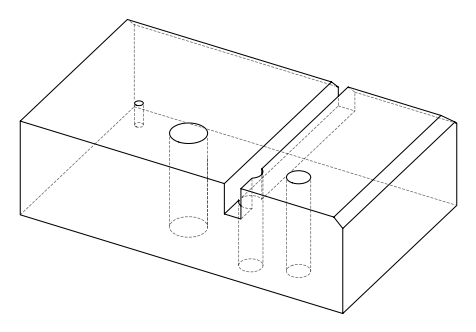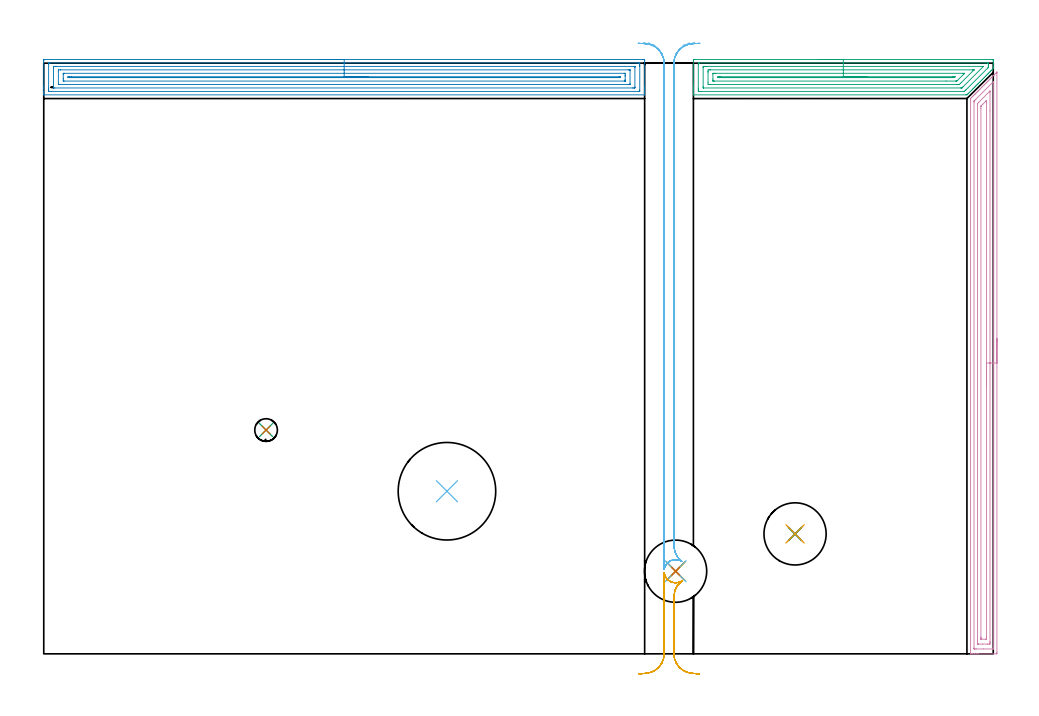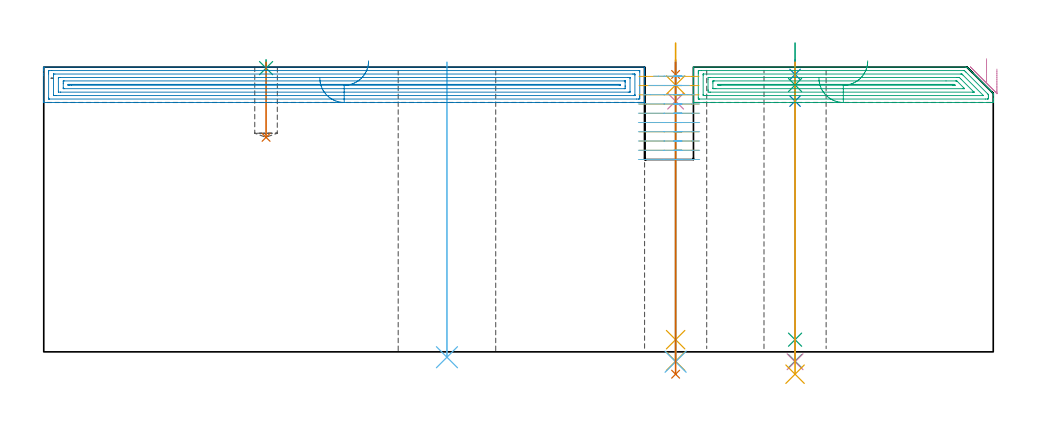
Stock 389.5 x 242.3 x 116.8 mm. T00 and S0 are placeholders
(PLAN: 18 operations, 12 tool changes, 41.2 min)
(1 SPOT_DRILL | STEP1HOLE | NXT0321_9005460120000 | 0.05 min | 183 mm3)
(2 SPOT_DRILL_1 | STEP1HOLE_1 | NXT0321_9005460120000 | 0.05 min | 183 mm3)
(3 SPOT_DRILL_2 | STEP1POCKET | NXT0321_9005460120000 | 0.03 min | 1 mm3)
(4 DRILL_BLIND_HOLE_INTO_CENTER | STEP1HOLE | NXT0301_064 | 0.07 min | 736 mm3)
(5 GUN_DRILL_THROUGH_HOLE | STEP1HOLE | UGT0307_007 | 0.63 min | 8252 mm3)
(6 DRILL_TO_ENLARGE_THROUGH_HOLE | STEP1HOLE | NXT0301_104 | 0.49 min | 8768 mm3)
(7 DRILL_TO_ENLARGE_THROUGH_HOLE_1 | STEP1HOLE | UGT0301_386 | 0.51 min | 41657 mm3)
(8 DRILL_BLIND_HOLE_INTO_CENTER_1 | STEP1HOLE_1 | NXT0301_064 | 0.07 min | 737 mm3)
(9 GUN_DRILL_THROUGH_HOLE_1 | STEP1HOLE_1 | UGT0307_007 | 0.63 min | 8256 mm3)
(10 DRILL_TO_ENLARGE_THROUGH_HOLE_2 | STEP1HOLE_1 | NXT0301_104 | 0.49 min | 8766 mm3)
(11 DRILL_TO_ENLARGE_THROUGH_HOLE_3 | STEP1HOLE_1 | UGT0301_386 | 0.51 min | 41664 mm3)
(12 INDEXABLE_INSERT_DRILL_THROUGH_HOLE_FROM_SOLID | STEP1HOLE_2 | NXT0302_035 | 0.49 min | 146708 mm3)
(13 DRILL_BLIND_HOLE_INTO_CENTER_2 | STEP1POCKET | NXT0301_064 | 0.12 min | 1874 mm3)
(14 AREA_MILL | FG_CHAMFER_SURFACE | UGT0205_001 | 12.02 min | 26661 mm3)
(15 AREA_MILL_1 | FG_CHAMFER_SURFACE_1 | UGT0205_001 | 5.9 min | 13681 mm3)
(16 AREA_MILL_2 | FG_CHAMFER_SURFACE_2 | UGT0205_001 | 7.73 min | 13484 mm3)
(17 MILL_RECTANGULAR_SLOT | SLOT_RECTANGULAR | NXT0201_012 | Follow Part, ap 4, ae 75% | 2.21 min | 17551 mm3)
(18 MILL_RECTANGULAR_SLOT_1 | SLOT_RECTANGULAR_1 | NXT0201_012 | Follow Part, ap 4, ae 75% | 9.16 min | 148310 mm3)
(TOOL NXT0321_9005460120000 | NC Spot Drill, 142deg, 12mm, Carbide, Uncoated | D12 PA142 FL30 Z2)
(TOOL NXT0301_064 | Carbide Drill 9.3mm [860.1-0930-028A1-MM 2214] | D9.3 PA140 FL47 Z2)
(TOOL UGT0307_007 | Gun Drill 10 mm | D10 PA130 FL24 Z1)
(TOOL NXT0301_104 | Carbide Drill 14mm [860.1-1400-112A1-MM 2214] | D14 PA140 FL123 Z2)
(TOOL UGT0301_386 | Twist Drill 25.5 mm | D25.5 PA118 FL165 Z2)
(TOOL NXT0302_035 | Index. Insert Drill 40mm [880-D4000L40-05] | D40 PA176 FL200 Z2)
(TOOL UGT0205_001 | Chamfer Mill 20 x 3 x 45 deg. | D20 FL50 Z2)
(TOOL NXT0201_012 | ENDMILL 16mm [2P460-1600-NA 1630] | D16 FL38 Z6)
(OP 1 SPOT_DRILL)
G17 G21 G94 G90
T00 M6
G54
G17 G0 G90 X259.2 Y33.9 S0 M3
G43 Z126.8 H0
G94 G81 G98 Z113.8 F250. R119.8
G80
M5
M2
(OP 2 SPOT_DRILL_1)
G17 G21 G94 G90
T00 M6
G54
G17 G0 G90 X308.2 Y49.2 S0 M3
G43 Z126.8 H0
G94 G81 G98 Z113.8 F250. R119.8
G80
M5
M2
(OP 3 SPOT_DRILL_2)
G17 G21 G94 G90
T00 M6
G54
G17 G0 G90 X91.2 Y91.8 S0 M3
G43 Z126.8 H0
G94 G81 G98 Z116.4 F250. R119.8
G80
M5
M2
(OP 4 DRILL_BLIND_HOLE_INTO_CENTER)
G17 G21 G94 G90
T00 M6
G54
G17 G0 G90 X259.2 Y33.9 S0 M3
G43 Z126.8 H1
G94 G81 G98 Z102.85 F250. R118.8
G80
M5
M2
(OP 5 GUN_DRILL_THROUGH_HOLE)
G17 G21 G94 G90
T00 M6
G54
G17 G0 G90 X259.2 Y33.9 M8
G43 Z126.8 H0
Z126.68
S716 M3
G94 G1 Z109.468 F125. M26
G4 X.084
Z5. F250.
G4 X.084
Z-3.832 F125.
G4 X.084
M5
M9
G0 Z126.68
Z126.8
M2
(OP 6 DRILL_TO_ENLARGE_THROUGH_HOLE)
G17 G21 G94 G90
T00 M6
G54
G17 G0 G90 X259.2 Y33.9 S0 M3
G43 Z126.8 H1
G94 G73 G98 Z-4.048 F250. Q13.428 R118.8
G80
M5
M2
(OP 7 DRILL_TO_ENLARGE_THROUGH_HOLE_1)
G17 G21 G94 G90
T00 M6
G54
G17 G0 G90 X259.2 Y33.9 S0 M3
G43 Z126.8 H0
G94 G73 G98 Z-9.161 F250. Q25.192 R118.8
G80
M5
M2
(OP 8 DRILL_BLIND_HOLE_INTO_CENTER_1)
G17 G21 G94 G90
T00 M6
G54
G17 G0 G90 X308.2 Y49.2 S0 M3
G43 Z126.8 H1
G94 G81 G98 Z102.85 F250. R118.8
G80
M5
M2
(OP 9 GUN_DRILL_THROUGH_HOLE_1)
G17 G21 G94 G90
T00 M6
G54
G17 G0 G90 X308.2 Y49.2 M8
G43 Z126.8 H0
Z126.68
S716 M3
G94 G1 Z109.468 F125. M26
G4 X.084
Z5. F250.
G4 X.084
Z-3.832 F125.
G4 X.084
M5
M9
G0 Z126.68
Z126.8
M2
(OP 10 DRILL_TO_ENLARGE_THROUGH_HOLE_2)
G17 G21 G94 G90
T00 M6
G54
G17 G0 G90 X308.2 Y49.2 S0 M3
G43 Z126.8 H1
G94 G73 G98 Z-4.048 F250. Q13.428 R118.8
G80
M5
M2
(OP 11 DRILL_TO_ENLARGE_THROUGH_HOLE_3)
G17 G21 G94 G90
T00 M6
G54
G17 G0 G90 X308.2 Y49.2 S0 M3
G43 Z126.8 H0
G94 G73 G98 Z-9.161 F250. Q25.192 R118.8
G80
M5
M2
(OP 12 INDEXABLE_INSERT_DRILL_THROUGH_HOLE_FROM_SOLID)
G17 G21 G94 G90
T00 M6
G54
G17 G0 G90 X165.4 Y66.7 S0 M3
G43 Z126.8 H1
G94 G81 G98 Z-2.198 F250. R118.8
G80
M5
M2
(OP 13 DRILL_BLIND_HOLE_INTO_CENTER_2)
G17 G21 G94 G90
T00 M6
G54
G17 G0 G90 X91.2 Y91.8 S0 M3
G43 Z126.8 H1
G94 G81 G98 Z88. F250. R118.8
G80
M5
M2
(OP 14 AREA_MILL)
G17 G21 G94 G90
T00 M6
G54
G17 G0 G90 X113.25 Y243.8 S1061 M3
G43 Z126.8 H0
Z112.3
G94 G1 X113.288 Z111.428 F250.
X113.402 Z110.564
X113.591 Z109.712
X113.853 Z108.88
X114.187 Z108.074
X114.59 Z107.3
X115.058 Z106.564
X115.59 Z105.872
X116.179 Z105.229
X116.822 Z104.64
X117.514 Z104.109
X118.25 Z103.64
X119.024 Z103.237
X119.83 Z102.903
X120.662 Z102.641
X121.514 Z102.452
X122.378 Z102.338
X123.25 Z102.3
X245.901
X246.222 Y243.796 Z102.302
X246.49 Y243.791 Z102.306
X246.5 Y243.519 Z102.579
Y232.544 Z113.55
Y231.96 Z114.137
Y231.654 Z114.442
Y231.069 Z115.027
Y230.764 Z115.331
Y230.153 Z115.947
Y229.694 Z116.405
Y229.344 Z116.747
X246.49 Y229.303 Z116.788
X246.347 Y229.3 Z116.8
X0.153
X0.01 Y229.303 Z116.788
X0.007 Y229.342 Z116.749
X0. Y229.694 Z116.405
Y230.152 Z115.947
Y230.764 Z115.331
Y231.96 Z114.137
Y232.544 Z113.55
Y243.226 Z102.871
X0.002 Y243.521 Z102.576
X0.01 Y243.792 Z102.306
X0.281 Y243.799 Z102.299
X123.25 Y243.8 Z102.3
Y242.386 Z103.714
X243.225
X244.071 Y242.382 Z103.718
X244.117 Y242.379 Z103.721
X244.49 Y242.336 Z103.764
X244.497 Y241.957 Z104.143
X244.499 Y241.446 Z104.654
X244.5 Y241.064 Z105.036
X244.499 Y231.273 Z114.827
X244.492 Y230.764 Z115.336
X244.49 Y230.723 Z115.377
X244.315 Y230.717 Z115.383
X244.216 Y230.715 Z115.385
X3.275 Y230.714 Z115.386
X2.429 Y230.718 Z115.382
X2.383 Y230.721 Z115.379
X2.01 Y230.764 Z115.336
X2.003 Y231.143 Z114.957
X2.001 Y231.654 Z114.446
X2. Y232.036 Z114.064
X2.001 Y241.827 Z104.273
X2.008 Y242.336 Z103.764
X2.01 Y242.377 Z103.723
X2.184 Y242.383 Z103.717
X2.284 Y242.385 Z103.715
X123.25 Y242.386 Z103.714
Y240.971 Z105.129
X241.917
X242.333 Y240.969 Z105.131
X242.47 Y240.967 Z105.133
X242.486 Y240.965 Z105.135
X242.492 Y240.922 Z105.178
X242.497 Y240.834 Z105.266
X242.499 Y240.723 Z105.377
X242.5 Y240.556 Z105.544
X242.499 Y232.544 Z113.556
X242.498 Y232.379 Z113.721
X242.49 Y232.211 Z113.889
X242.48 Y232.135 Z113.965
X242.436 Y232.133 Z113.967
X242.333 Y232.131 Z113.969
X241.857 Y232.129 Z113.971
X241.441 Y232.128 Z113.972
X4.584 Y232.129 Z113.971
X4.167 Y232.131 Z113.969
X4.03 Y232.133 Z113.967
X4.014 Y232.135 Z113.965
X4.008 Y232.178 Z113.922
X4.003 Y232.266 Z113.834
X4.001 Y232.377 Z113.723
X4. Y232.544 Z113.556
X4.001 Y240.556 Z105.544
X4.002 Y240.721 Z105.379
X4.01 Y240.889 Z105.211
X4.02 Y240.965 Z105.135
X4.064 Y240.967 Z105.133
X4.167 Y240.97 Z105.13
X4.643 Y240.971 Z105.129
X5.059 Y240.972 Z105.128
X123.25 Y240.971 Z105.129
Y239.557 Z106.543
X239.766
X240.453 Y239.552 Z106.548
X240.487 Y239.55 Z106.55
X240.491 Y239.511 Z106.589
X240.496 Y239.413 Z106.687
X240.499 Y239.217 Z106.883
Y233.904 Z112.196
X240.495 Y233.694 Z112.406
X240.49 Y233.589 Z112.511
X240.483 Y233.549 Z112.551
X240.436 Y233.547 Z112.553
X239.657 Y233.543 Z112.557
X239.548
X6.734
X6.047 Y233.548 Z112.552
X6.013 Y233.549 Z112.551
X6.009 Y233.589 Z112.511
X6.004 Y233.687 Z112.413
X6.001 Y233.883 Z112.217
Y239.196 Z106.904
X6.005 Y239.407 Z106.693
X6.01 Y239.511 Z106.589
X6.016 Y239.551 Z106.549
X6.064 Y239.553 Z106.547
X6.843 Y239.557 Z106.543
X6.952
X123.25
Y238.143 Z107.957
X238.131
X238.303 Y238.141 Z107.959
X238.44 Y238.138 Z107.962
X238.48 Y238.136 Z107.964
X238.49 Y238.127 Z107.973
X238.492 Y238.094 Z108.006
X238.496 Y237.885 Z108.215
X238.5 Y237.26 Z108.84
Y236.995 Z109.105
Y235.479 Z110.621
X238.499 Y235.215 Z110.885
X238.497 Y235.058 Z111.042
X238.493 Y234.981 Z111.119
X238.491 Y234.967 Z111.133
X238.462 Y234.964 Z111.136
X238.389 Y234.961 Z111.139
X238.13 Y234.958 Z111.142
X8.369 Y234.957 Z111.143
X8.197 Y234.959 Z111.141
X8.059 Y234.962 Z111.138
X8.02 Y234.964 Z111.136
X8.01 Y234.973 Z111.127
X8.007 Y235.006 Z111.094
X8.003 Y235.215 Z110.885
X8. Y235.841 Z110.259
Y236.105 Z109.995
Y237.621 Z108.479
X8.001 Y237.885 Z108.215
X8.003 Y238.042 Z108.058
X8.007 Y238.119 Z107.981
X8.009 Y238.133 Z107.967
X8.038 Y238.136 Z107.964
X8.111 Y238.139 Z107.961
X8.37 Y238.142 Z107.958
X123.25 Y238.143 Z107.957
Y236.729 Z109.371
X236.089 Y236.728 Z109.372
X236.357 Y236.727 Z109.373
X236.45 Y236.724 Z109.376
X236.488 Y236.722 Z109.378
X236.491 Y236.7 Z109.4
X236.498 Y236.587 Z109.513
X236.493 Y236.437 Z109.663
X236.49 Y236.388 Z109.712
X236.481 Y236.378 Z109.722
X236.447 Y236.377 Z109.723
X236.089 Y236.373 Z109.727
X235.822 Y236.371 Z109.729
X235.464
X10.411
X10.143 Y236.373 Z109.727
X10.05 Y236.376 Z109.724
X10.011 Y236.378 Z109.722
X10.009 Y236.4 Z109.7
X10.002 Y236.513 Z109.587
X10.007 Y236.663 Z109.437
X10.01 Y236.712 Z109.388
X10.018 Y236.722 Z109.378
X10.053 Y236.723 Z109.377
X10.411 Y236.727 Z109.373
X11.303 Y236.729 Z109.371
X123.25
X124.122 Z109.409
X124.986 Z109.523
X125.838 Z109.712
X126.67 Z109.974
X127.476 Z110.308
X128.25 Z110.711
X128.986 Z111.18
X129.678 Z111.711
X130.321 Z112.3
X130.91 Z112.943
X131.442 Z113.635
X131.91 Z114.371
X132.313 Z115.145
X132.647 Z115.951
X132.909 Z116.783
X133.098 Z117.635
X133.212 Z118.5
X133.25 Z119.371
G0 Z126.8
M5
M2
(OP 15 AREA_MILL_1)
G17 G21 G94 G90
T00 M6
G54
G17 G0 G90 X318. Y243.8 S1061 M3
G43 Z126.8 H0
Z112.3
G94 G1 X318.038 Z111.429 F250.
X318.152 Z110.564
X318.341 Z109.712
X318.603 Z108.88
X318.937 Z108.074
X319.34 Z107.3
X319.808 Z106.564
X320.34 Z105.872
X320.929 Z105.229
X321.572 Z104.64
X322.264 Z104.109
X323. Z103.64
X323.774 Z103.237
X324.58 Z102.903
X325.412 Z102.641
X326.263 Z102.452
X327.128 Z102.338
X328. Z102.3
X388.935
X389.094 Y243.798 Z102.302
X389.499 Y243.791 Z102.305
X389.5 Y243.467 Z102.631
Y243.226 Z102.871
Y242.577 Z103.52
Y242.336 Z103.76
Y240.724 Z105.376
Y240.1 Z106.
X389.459 Y240.059 Z106.041
X389.067 Y239.666 Z106.431
X388.567 Y239.167 Z106.933
X388.177 Y238.775 Z107.321
X387.675 Y238.275 Z107.825
X387.287 Y237.885 Z108.211
X386.783 Y237.383 Z108.717
X386.397 Y236.995 Z109.101
X385.9 Y236.5 Z109.6
X385.507 Y236.105 Z109.991
X384.998 Y235.598 Z110.501
X384.617 Y235.215 Z110.882
X384.106 Y234.706 Z111.394
X383.726 Y234.325 Z111.772
X383.214 Y233.814 Z112.286
X382.836 Y233.434 Z112.662
X382.322 Y232.922 Z113.178
X381.946 Y232.544 Z113.552
X381.43 Y232.03 Z114.07
X381.056 Y231.654 Z114.442
X380.538 Y231.138 Z114.962
X380.166 Y230.764 Z115.332
X379.646 Y230.246 Z115.854
X379.275 Y229.874 Z116.223
X379.15 Y229.749 Z116.349
X378.902 Y229.501 Z116.598
X378.766 Y229.368 Z116.731
X378.701 Y229.306 Z116.792
X378.26 Y229.3 Z116.8
X266.62
X266.51 Y229.303 Z116.789
X266.508 Y229.332 Z116.759
X266.5 Y229.61 Z116.489
Y230.355 Z115.744
Y231.173 Z114.926
Y231.654 Z114.442
Y231.894 Z114.203
Y232.544 Z113.553
Y232.785 Z113.313
Y233.434 Z112.66
X266.501 Y243.226 Z102.87
X266.504 Y243.788 Z102.309
X266.507 Y243.791 Z102.305
X267.065 Y243.8 Z102.3
X328.
Y242.386 Z103.714
X386.266
X387.11 Y242.382 Z103.718
X387.156 Y242.379 Z103.721
X387.49 Y242.336 Z103.764
X387.497 Y241.995 Z104.105
X387.499 Y241.446 Z104.654
X387.498 Y241.104 Z104.996
X387.49 Y240.556 Z105.544
X387.327 Y240.384 Z105.716
X387.156 Y240.207 Z105.893
X378.26 Y231.31 Z114.79
X377.986 Y231.038 Z115.062
X377.706 Y230.764 Z115.336
X377.671 Y230.732 Z115.368
X377.568 Y230.721 Z115.379
X377.47 Y230.716 Z115.384
X377.42 Y230.715 Z115.385
X269.734 Y230.714 Z115.386
X268.89 Y230.718 Z115.382
X268.844 Y230.721 Z115.379
X268.51 Y230.764 Z115.336
X268.503 Y231.105 Z114.995
X268.501 Y231.654 Z114.446
X268.5 Y231.998 Z114.102
X268.501 Y241.789 Z104.311
X268.508 Y242.336 Z103.764
X268.51 Y242.373 Z103.727
X268.646 Y242.38 Z103.72
X268.745 Y242.384 Z103.716
X268.795 Y242.385 Z103.715
X268.844 Y242.386 Z103.714
X328.
Y240.971 Z105.129
X385.15
X385.377 Y240.969 Z105.131
X385.412 Y240.968 Z105.132
X385.446 Y240.965 Z105.135
X385.427 Y240.936 Z105.164
X385.408 Y240.911 Z105.189
X385.377 Y240.876 Z105.224
X377.045 Y232.544 Z113.556
X376.761 Y232.264 Z113.836
X376.664 Y232.171 Z113.929
X376.629 Y232.141 Z113.959
X376.584 Y232.135 Z113.965
X376.481 Y232.133 Z113.967
X376.006 Y232.129 Z113.971
X270.623
X270.564 Y232.13 Z113.97
X270.529 Y232.132 Z113.968
X270.516 Y232.134 Z113.966
X270.51 Y232.175 Z113.925
X270.503 Y232.421 Z113.679
X270.501 Y232.544 Z113.556
Y240.556 Z105.544
X270.502 Y240.677 Z105.423
X270.51 Y240.802 Z105.298
X270.529 Y240.965 Z105.135
X270.623 Y240.966 Z105.134
X271.099 Y240.97 Z105.13
X271.513 Y240.971 Z105.129
X271.987 Y240.972 Z105.128
X328. Y240.971 Z105.129
Y239.557 Z106.543
X381.037
X381.543 Y239.554 Z106.546
X381.586 Y239.551 Z106.549
X381.589 Y239.55 Z106.55
X381.586 Y239.543 Z106.557
X381.544 Y239.495 Z106.605
X381.479 Y239.428 Z106.672
X381.399 Y239.348 Z106.752
X376.376 Y234.325 Z111.775
X375.981 Y233.934 Z112.166
X375.592 Y233.55 Z112.55
X375.478 Y233.548 Z112.552
X374.702 Y233.543 Z112.557
X374.594
X273.292
X273.183 Y233.544 Z112.556
X272.518 Y233.55 Z112.55
X272.501 Y234.225 Z111.875
Y238.677 Z107.423
X272.502 Y238.775 Z107.325
X272.518 Y239.55 Z106.55
X273.292 Y239.556 Z106.544
X273.401 Y239.557 Z106.543
X328.
Y238.143 Z107.957
X377.113
X377.371 Y238.142 Z107.958
X377.628 Y238.139 Z107.961
X377.7 Y238.136 Z107.964
X377.723 Y238.133 Z107.967
X377.487 Y237.885 Z108.215
X374.759 Y235.158 Z110.942
X374.702 Y235.104 Z110.996
X374.539 Y234.964 Z111.136
X374.386 Y234.961 Z111.139
X374.069 Y234.958 Z111.142
X370.123 Y234.957 Z111.143
X275.071
X274.813 Y234.959 Z111.141
X274.642 Y234.961 Z111.139
X274.514 Y234.964 Z111.136
X274.51 Y235.025 Z111.075
X274.506 Y235.215 Z110.885
X274.5 Y235.786 Z110.314
X274.501 Y237.885 Z108.215
X274.503 Y238.028 Z108.072
X274.506 Y238.099 Z108.001
X274.509 Y238.129 Z107.971
X274.557 Y238.136 Z107.964
X274.816 Y238.14 Z107.96
X275.071 Y238.142 Z107.958
X275.703 Y238.143 Z107.957
X328.
Y236.729 Z109.371
X372.923
X373.19 Y236.728 Z109.372
X373.539 Y236.725 Z109.375
X373.812 Y236.722 Z109.378
X373.822 Y236.682 Z109.418
X373.812 Y236.665 Z109.435
X373.529 Y236.389 Z109.711
X373.182 Y236.378 Z109.722
X372.923 Y236.374 Z109.726
X372.656 Y236.372 Z109.728
X276.85
X276.581 Y236.375 Z109.725
X276.526 Y236.378 Z109.722
X276.509 Y236.382 Z109.718
X276.507 Y236.392 Z109.708
X276.502 Y236.453 Z109.647
X276.51 Y236.718 Z109.382
X276.85 Y236.724 Z109.376
X277.118 Y236.727 Z109.373
X277.474 Y236.729 Z109.371
X277.74
X328.
X328.872 Z109.409
X329.736 Z109.523
X330.588 Z109.712
X331.42 Z109.974
X332.226 Z110.308
X333. Z110.711
X333.736 Z111.18
X334.428 Z111.711
X335.071 Z112.3
X335.66 Z112.943
X336.191 Z113.635
X336.66 Z114.371
X337.063 Z115.145
X337.397 Z115.951
X337.659 Z116.783
X337.848 Z117.635
X337.962 Z118.5
X338. Z119.371
G0 Z126.8
M5
M2
(OP 16 AREA_MILL_2)
G17 G21 G94 G90
T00 M6
G54
G17 G0 G90 X391. Y129.3 S1061 M3
G43 Z126.8 H0
Z116.
G94 G1 Y129.262 Z115.128 F250.
Y129.148 Z114.263
Y128.959 Z113.412
Y128.697 Z112.58
Y128.363 Z111.774
Y127.96 Z111.
Y127.492 Z110.264
Y126.96 Z109.572
Y126.371 Z108.929
Y125.728 Z108.339
Y125.036 Z107.808
Y124.3 Z107.34
Y123.526 Z106.937
Y122.72 Z106.603
Y121.888 Z106.341
Y121.037 Z106.152
Y120.172 Z106.038
Y119.3 Z106.
Y0.605
X390.997 Y0.237 Z106.002
X390.992 Y0.01 Z106.006
X390.762 Y0. Z106.236
X383.384 Z113.611
X382.813 Z114.184
X382.497 Z114.499
X381.926 Z115.07
X381.61 Z115.385
X380.978 Z116.021
X380.573 Z116.426
X380.228 Z116.762
X380.202 Y0.009 Z116.788
X380.2 Y0.159 Z116.8
Y227.286
X380.206 Y227.8 Z116.794
X380.207 Y227.807 Z116.793
X380.577 Y228.178 Z116.421
X380.724 Y228.325 Z116.273
X381.167 Y228.767 Z115.833
X381.47 Y229.07 Z115.529
X381.61 Y229.212 Z115.386
X382.019 Y229.619 Z114.981
X382.065 Y229.665 Z114.935
X382.362 Y229.963 Z114.636
X382.497 Y230.099 Z114.499
X382.889 Y230.489 Z114.111
X382.993 Y230.593 Z114.007
X383.254 Y230.855 Z113.744
X383.384 Y230.985 Z113.613
X383.759 Y231.359 Z113.241
X383.898 Y231.498 Z113.102
X384.147 Y231.748 Z112.851
X384.27 Y231.872 Z112.726
X384.628 Y232.228 Z112.372
X384.802 Y232.402 Z112.198
X385.039 Y232.64 Z111.959
X385.157 Y232.759 Z111.839
X385.498 Y233.098 Z111.502
X385.706 Y233.306 Z111.294
X385.932 Y233.533 Z111.066
X386.043 Y233.645 Z110.953
X386.61 Y234.21 Z110.389
X386.824 Y234.425 Z110.174
X386.93 Y234.532 Z110.066
X387.373 Y234.974 Z109.626
X387.817 Y235.418 Z109.179
X388.26 Y235.86 Z108.739
X388.703 Y236.305 Z108.293
X388.907 Y236.507 Z108.092
X388.976 Y236.576 Z108.024
X389.59 Y237.192 Z107.406
X389.799 Y237.4 Z107.2
X389.846 Y237.446 Z107.154
X390.476 Y238.078 Z106.52
X390.715 Y238.315 Z106.285
X390.92 Y238.52 Z106.079
X390.99 Y238.59 Z106.009
X390.997 Y238.591 Z106.002
X390.999 Y238.59 Z105.999
X391. Y119.3 Z106.
X389.586 Z107.414
Y2.394
X389.584 Y2.168 Z107.416
X389.581 Y2.058 Z107.419
X389.579 Y2.011 Z107.421
X389.478 Y2.009 Z107.522
X389.089 Y2.001 Z107.911
X385.351 Y2. Z111.649
X382.497 Z114.503
X381.997 Y2.001 Z115.003
X381.752 Y2.005 Z115.248
X381.655 Y2.01 Z115.345
X381.621 Y2.013 Z115.379
X381.619 Y2.059 Z115.381
X381.616 Y2.168 Z115.384
X381.614 Y2.386 Z115.386
Y226.389
X381.618 Y226.615 Z115.382
X381.621 Y226.724 Z115.379
X381.632 Y226.771 Z115.368
X381.666 Y226.807 Z115.334
X381.873 Y227.021 Z115.127
X382.135 Y227.285 Z114.865
X382.317 Y227.467 Z114.683
X389.433 Y234.583 Z107.567
X389.527 Y234.674 Z107.473
X389.554 Y234.699 Z107.446
X389.575 Y234.715 Z107.425
X389.579 Y234.64 Z107.421
X389.586 Y234.425 Z107.414
Y119.3
X388.172 Z108.828
X388.171 Y5.068 Z108.829
X388.17 Y4.712 Z108.83
X388.165 Y4.175 Z108.835
X388.158 Y4.01 Z108.842
X387.988 Y4.003 Z109.012
X387.817 Y4.001 Z109.183
X387.104 Y4. Z109.896
X385.157 Z111.843
X383.557 Z113.443
X383.384 Y4.002 Z113.617
X383.21 Y4.006 Z113.79
X383.094 Y4.01 Z113.906
X383.035 Y4.021 Z113.965
X383.033 Y4.057 Z113.967
X383.031 Y4.175 Z113.969
X383.029 Y4.532 Z113.971
Y224.965
X383.031 Y225.501 Z113.969
X383.034 Y225.679 Z113.966
X383.035 Y225.719 Z113.965
X383.055 Y225.745 Z113.945
X383.096 Y225.79 Z113.904
X383.384 Y226.084 Z113.617
X383.537 Y226.238 Z113.463
X387.985 Y230.686 Z109.015
X388.156 Y230.855 Z108.844
X388.161 Y230.856 Z108.839
X388.165 Y230.855 Z108.835
X388.169 Y230.631 Z108.831
X388.171 Y230.499 Z108.829
X388.172 Y222.711 Z108.828
Y119.3
X386.757 Z110.243
Y6.852
X386.755 Y6.136 Z110.245
X386.752 Y6.032 Z110.248
X386.75 Y6.01 Z110.25
X386.731 Y6.007 Z110.269
X386.678 Y6.004 Z110.322
X386.467 Y6.001 Z110.533
X384.72 Z112.28
X384.522 Y6.003 Z112.478
X384.473 Y6.007 Z112.527
X384.453 Y6.01 Z112.547
X384.449 Y6.021 Z112.551
X384.448 Y6.089 Z112.552
X384.443 Y6.678 Z112.557
Y6.852
Y223.716
X384.446 Y224.431 Z112.554
X384.45 Y224.608 Z112.55
X384.453 Y224.692 Z112.547
X384.52 Y224.764 Z112.48
X384.625 Y224.874 Z112.375
X385.203 Y225.454 Z111.797
X386.537 Y226.788 Z110.463
X386.601 Y226.852 Z110.399
X386.673 Y226.921 Z110.327
X386.737 Y226.979 Z110.263
X386.749 Y226.989 Z110.251
X386.751 Y226.971 Z110.249
X386.754 Y226.914 Z110.246
X386.757 Y226.567 Z110.243
Y226.393
Y119.3
Y118.428 Z110.281
Y117.564 Z110.395
Y116.712 Z110.583
Y115.88 Z110.846
Y115.074 Z111.18
Y114.3 Z111.582
Y113.564 Z112.051
Y112.872 Z112.582
Y112.229 Z113.172
Y111.64 Z113.815
Y111.109 Z114.507
Y110.64 Z115.243
Y110.237 Z116.016
Y109.903 Z116.822
Y109.641 Z117.654
Y109.452 Z118.506
Y109.338 Z119.371
Y109.3 Z120.243
G0 Z126.8
M5
M2
(OP 17 MILL_RECTANGULAR_SLOT)
G17 G21 G94 G90
T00 M6
G54
G17 G0 G90 X268.797 Y-8.23 S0 M3
G43 Z126.912 H1
Z113.01
G94 G1 X265.808 Y-7.97 F250.
G2 X258.5 Y0. R8. F500.
G1 Y23.447
G2 X261.721 Y29.863 R8.
G1 X261.716 Y29.871
G2 X254.506 Y33.174 R4.75
G1 X254.5 Y0.
G2 X247.192 Y-7.97 R8.
G1 X244.203 Y-8.23 F250.
G0 X268.797 Z109.22
G1 X265.808 Y-7.97
G2 X258.5 Y0. R8. F500.
G1 Y23.447
G2 X261.721 Y29.863 R8.
G1 X261.716 Y29.871
G2 X254.506 Y33.174 R4.75
G1 X254.5 Y0.
G2 X247.192 Y-7.97 R8.
G1 X244.203 Y-8.23 F250.
G0 X268.797 Z105.43
G1 X265.808 Y-7.97
G2 X258.5 Y0. R8. F500.
G1 Y23.447
G2 X261.721 Y29.863 R8.
G1 X261.716 Y29.871
G2 X254.506 Y33.174 R4.75
G1 X254.5 Y0.
G2 X247.192 Y-7.97 R8.
G1 X244.203 Y-8.23 F250.
G0 X268.797 Z101.64
G1 X265.808 Y-7.97
G2 X258.5 Y0. R8. F500.
G1 Y23.447
G2 X261.721 Y29.863 R8.
G1 X261.716 Y29.871
G2 X254.506 Y33.174 R4.75
G1 X254.5 Y0.
G2 X247.192 Y-7.97 R8.
G1 X244.203 Y-8.23 F250.
G0 X268.797 Z97.85
G1 X265.808 Y-7.97
G2 X258.5 Y0. R8. F500.
G1 Y23.447
G2 X261.721 Y29.863 R8.
G1 X261.716 Y29.871
G2 X254.506 Y33.174 R4.75
G1 X254.5 Y0.
G2 X247.192 Y-7.97 R8.
G1 X244.203 Y-8.23 F250.
G0 X268.797 Z94.06
G1 X265.808 Y-7.97
G2 X258.5 Y0. R8. F500.
G1 Y23.447
G2 X261.721 Y29.863 R8.
G1 X261.716 Y29.871
G2 X254.506 Y33.174 R4.75
G1 X254.5 Y0.
G2 X247.192 Y-7.97 R8.
G1 X244.203 Y-8.23 F250.
G0 X268.797 Z90.27
G1 X265.808 Y-7.97
G2 X258.5 Y0. R8. F500.
G1 Y23.447
G2 X261.721 Y29.863 R8.
G1 X261.716 Y29.871
G2 X254.506 Y33.174 R4.75
G1 X254.5 Y0.
G2 X247.192 Y-7.97 R8.
G1 X244.203 Y-8.23 F250.
G0 X268.797 Z86.48
G1 X265.808 Y-7.97
G2 X258.5 Y0. R8. F500.
G1 Y23.447
G2 X261.721 Y29.863 R8.
G1 X261.716 Y29.871
G2 X254.506 Y33.174 R4.75
G1 X254.5 Y0.
G2 X247.192 Y-7.97 R8.
G1 X244.203 Y-8.23 F250.
G0 X268.797 Z82.69
G1 X265.808 Y-7.97
G2 X258.5 Y0. R8. F500.
G1 Y23.447
G2 X261.721 Y29.863 R8.
G1 X261.716 Y29.871
G2 X254.506 Y33.174 R4.75
G1 X254.5 Y0.
G2 X247.192 Y-7.97 R8.
G1 X244.203 Y-8.23 F250.
G0 X268.797 Z78.9
G1 X265.808 Y-7.97
G2 X258.5 Y0. R8. F500.
G1 Y23.447
G2 X261.721 Y29.863 R8.
G1 X261.716 Y29.871
G2 X254.506 Y33.174 R4.75
G1 X254.5 Y0.
G2 X247.192 Y-7.97 R8.
G1 X244.203 Y-8.23 F250.
G0 Z126.912
M5
M2
(OP 18 MILL_RECTANGULAR_SLOT_1)
G17 G21 G94 G90
T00 M6
G54
G17 G0 G90 X250.131 Y250.034 S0 M3
G43 Z126.912 H1
Z113.111
G94 G1 X252.226 Y247.886 F250.
G2 X254.5 Y242.3 R8. F500.
G1 X254.506 Y34.626
G2 X261.716 Y37.929 R4.75
G1 X261.721 Y37.937
G2 X258.5 Y44.353 R8.
G1 Y242.3
G2 X260.774 Y247.887 R8.
G1 X262.869 Y250.034 F250.
G0 Z126.912
X248.139 Y250.685
Z109.309
G1 X250.694 Y249.113
G2 X254.5 Y242.3 R8. F500.
G1 X254.506 Y34.626
G2 X261.716 Y37.929 R4.75
G1 X261.721 Y37.937
G2 X258.5 Y44.353 R8.
G1 Y242.3
G2 X262.304 Y249.111 R8.
G1 X264.858 Y250.685 F250.
G0 X245.926 Y250.825 Z105.508
G1 X248.8 Y249.962
G2 X254.5 Y242.3 R8. F500.
G1 X254.506 Y34.626
G2 X261.716 Y37.929 R4.75
G1 X261.721 Y37.937
G2 X258.5 Y44.353 R8.
G1 Y242.3
G2 X264.203 Y249.963 R8.
G1 X267.076 Y250.825 F250.
G0 X243.904 Y250.44 Z101.707
G1 X246.9 Y250.29
G2 X254.5 Y242.3 R8. F500.
G1 X254.506 Y34.626
G2 X261.716 Y37.929 R4.75
G1 X261.721 Y37.937
G2 X258.5 Y44.353 R8.
G1 Y242.3
G2 X266.1 Y250.29 R8.
G1 X269.096 Y250.44 F250.
G0 X243.904 Z97.906
G1 X246.9 Y250.29
G2 X254.5 Y242.3 R8. F500.
G1 X254.506 Y34.626
G2 X261.716 Y37.929 R4.75
G1 X261.721 Y37.937
G2 X258.5 Y44.353 R8.
G1 Y242.3
G2 X266.1 Y250.29 R8.
G1 X269.096 Y250.44 F250.
G0 X243.904 Z94.105
G1 X246.9 Y250.29
G2 X254.5 Y242.3 R8. F500.
G1 X254.506 Y34.626
G2 X261.716 Y37.929 R4.75
G1 X261.721 Y37.937
G2 X258.5 Y44.353 R8.
G1 Y242.3
G2 X266.1 Y250.29 R8.
G1 X269.096 Y250.44 F250.
G0 X243.904 Z90.304
G1 X246.9 Y250.29
G2 X254.5 Y242.3 R8. F500.
G1 X254.506 Y34.626
G2 X261.716 Y37.929 R4.75
G1 X261.721 Y37.937
G2 X258.5 Y44.353 R8.
G1 Y242.3
G2 X266.1 Y250.29 R8.
G1 X269.096 Y250.44 F250.
G0 X243.904 Z86.502
G1 X246.9 Y250.29
G2 X254.5 Y242.3 R8. F500.
G1 X254.506 Y34.626
G2 X261.716 Y37.929 R4.75
G1 X261.721 Y37.937
G2 X258.5 Y44.353 R8.
G1 Y242.3
G2 X266.1 Y250.29 R8.
G1 X269.096 Y250.44 F250.
G0 X243.904 Z82.701
G1 X246.9 Y250.29
G2 X254.5 Y242.3 R8. F500.
G1 X254.506 Y34.626
G2 X261.716 Y37.929 R4.75
G1 X261.721 Y37.937
G2 X258.5 Y44.353 R8.
G1 Y242.3
G2 X266.1 Y250.29 R8.
G1 X269.096 Y250.44 F250.
G0 X243.904 Z78.9
G1 X246.9 Y250.29
G2 X254.5 Y242.3 R8. F500.
G1 X254.506 Y34.626
G2 X261.716 Y37.929 R4.75
G1 X261.721 Y37.937
G2 X258.5 Y44.353 R8.
G1 Y242.3
G2 X266.1 Y250.29 R8.
G1 X269.096 Y250.44 F250.
G0 Z126.912
M5
M2
